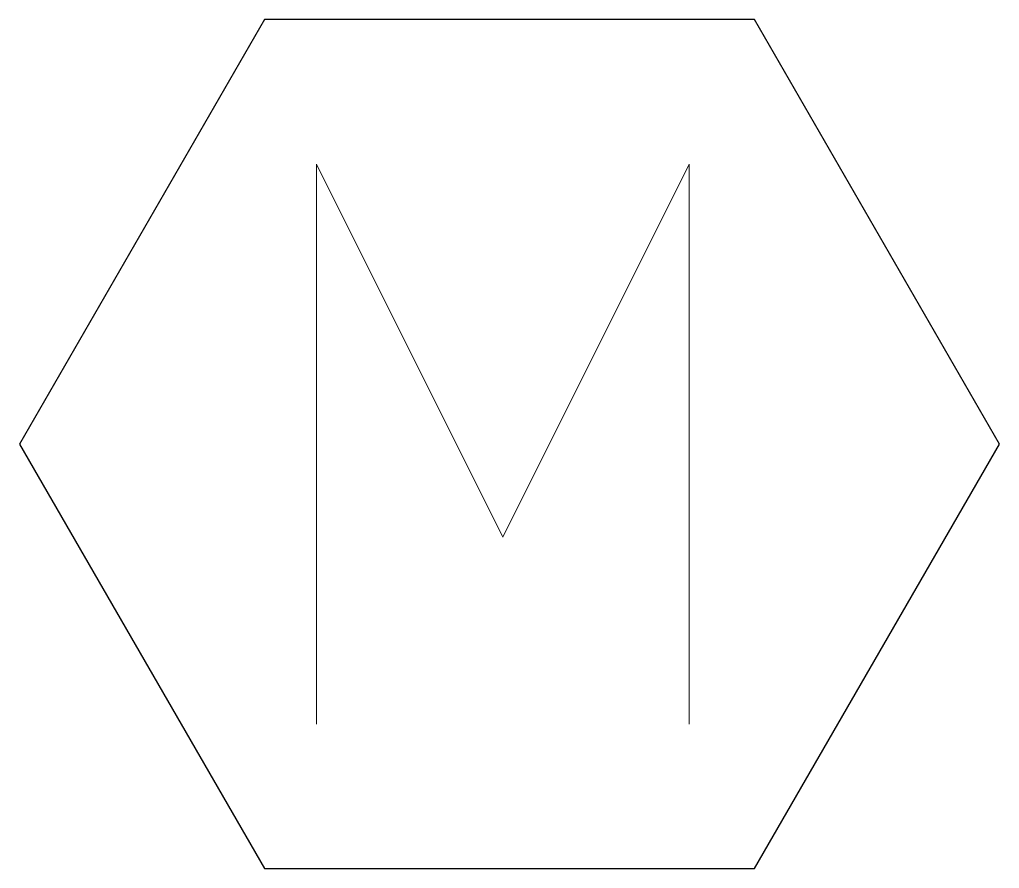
# Model space of a CAD drawing. Extents: x 15.62 to 17.38, y 1.99 to 3.51.
import ezdxf

# ---------------------------------------------------------------- set-up
doc = ezdxf.new("R2010")
doc.units = 0

msp = doc.modelspace()

# ---------------------------------------------------------------- linework, layer by layer
msp.add_lwpolyline([(17.375, 2.75), (16.9375, 3.5078), (16.0625, 3.5078), (15.625, 2.75), (16.0625, 1.9922), (16.9375, 1.9922)], close=True)
at = {"lineweight": 0}
msp.add_lwpolyline([(16.1551, 2.25), (16.1551, 3.2499), (16.488, 2.5834), (16.821, 3.2499), (16.821, 2.25)], dxfattribs=at)

doc.saveas('drawing.dxf')
